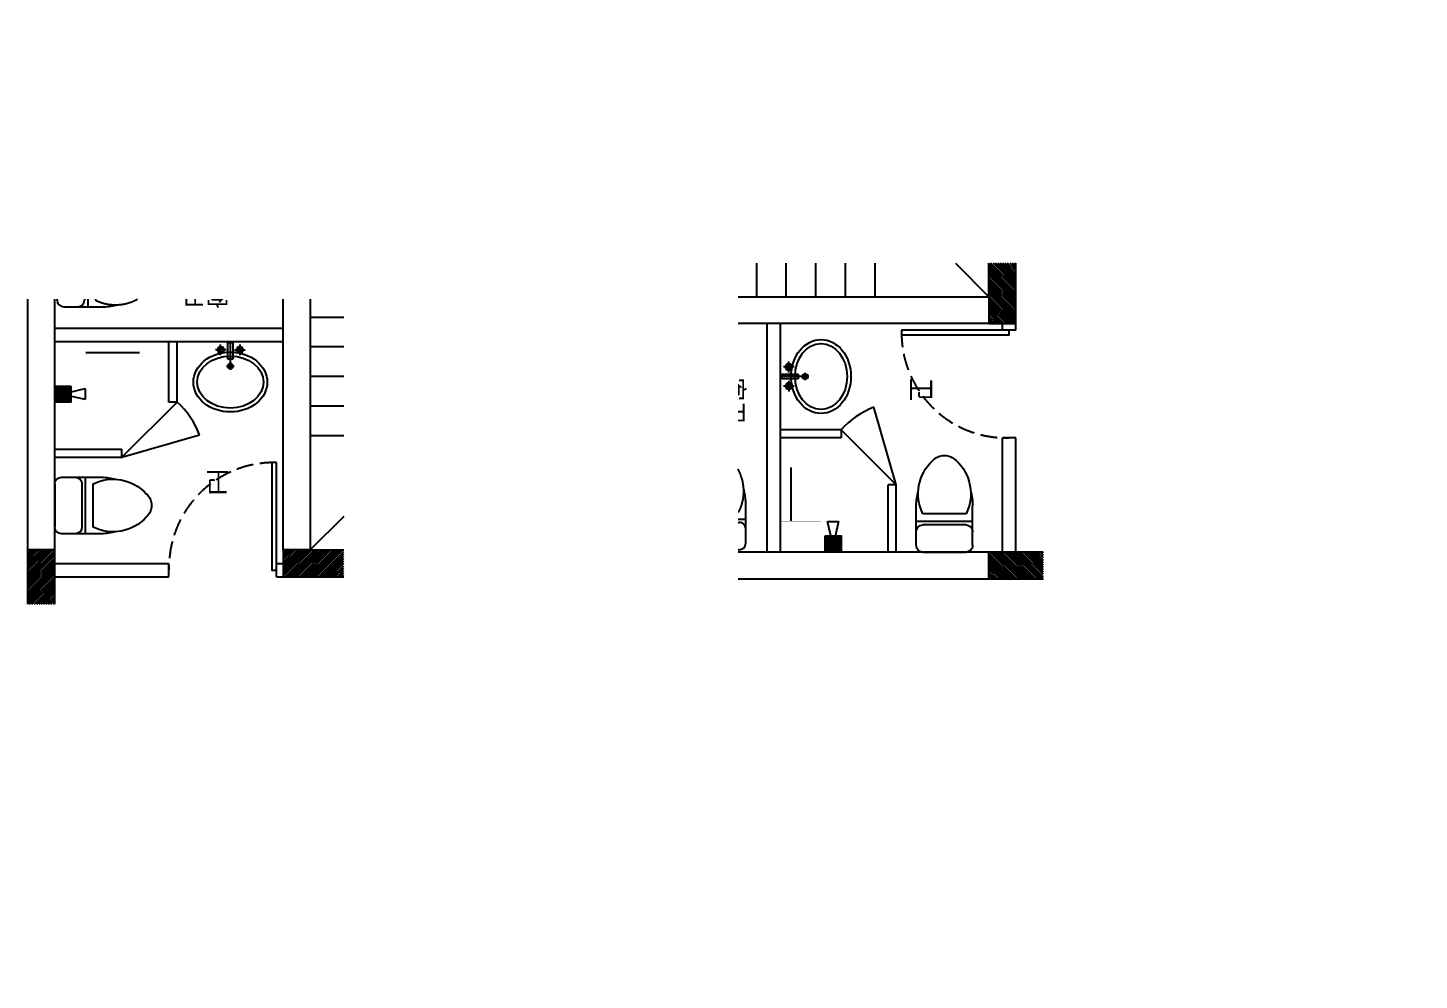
# Model space of a CAD drawing. Extents: x 468514 to 728049, y -74127 to 69080.
# Drawn here: x 607598 to 617947, y 12874 to 19958 of the extents above; entities that cross this region are included whole.
import ezdxf
from ezdxf.xclip import XClip

# ---------------------------------------------------------------- set-up
doc = ezdxf.new("R2010")
doc.units = 0
doc.header["$LTSCALE"] = 500
doc.header["$MEASUREMENT"] = 0
doc.header["$XCLIPFRAME"] = 0
doc.linetypes.add('2016_013_AOR_L23$0$PLAN B3.1$0${ Tapered Dash }', pattern=[10, 4, -1, 1.5, -1, 1.5, -1])
doc.linetypes.add('DASH', pattern=[0.35, 0.25, -0.1])
for name, color, linetype in [('Door 门', 107, 'Continuous'), ('E 立面标注尺寸', 9, 'Continuous'), ('P-Furniture 家具', 153, 'Continuous'), ('P-N wall 新建隔墙', 241, 'Continuous'), ('P-O wall 原始墙体', 245, 'Continuous'), ('P-Stair 楼梯（原建筑设备）', 159, 'Continuous'), ('P-Text  平面文字', 9, 'Continuous'), ('P-Ware 洁具', 153, 'Continuous')]:
    doc.layers.add(name, color=color, linetype=linetype)
doc.styles.add('PDC DIM', font='PMingLiU-ExtB.ttf', dxfattribs={"width": 0.85})
pattern_1 = [(45, (-208763.564, 5386.939), (-8.8388348, 8.8388348), [])]

# ---------------------------------------------------------------- blocks, each defined once
blk = doc.blocks.new('A$C437E590E')
at = {"color": 8, "linetype": 'ByBlock'}
for p, q in [((243, 462), (164, 462)), ((202, 422), (202, 501)), ((275, 313), (275, 510)), ((306, 462), (386, 462)), ((347, 422), (347, 501)), ((247, 340), (303, 340)), ((275, 368), (275, 312))]:
    blk.add_line(p, q, dxfattribs=at)
at = {"linetype": 'ByBlock'}
for p, q in [((257, 393), (257, 514)), ((293, 514), (257, 514)), ((293, 514), (293, 393)), ((293, 393), (257, 393))]:
    blk.add_line(p, q, dxfattribs=at)
for centre, radius in [((204, 462), 25), ((204, 462), 17.9), ((346, 462), 25), ((346, 462), 17.9)]:
    blk.add_circle(centre, radius, dxfattribs=at)
at = {"color": 8, "linetype": 'ByBlock'}
for radius in [19.5, 11.9]:
    blk.add_circle((275, 340), radius, dxfattribs=at)
at = {"linetype": 'ByBlock'}
blk.add_ellipse((275, 222), major_axis=(-275, 0), ratio=0.809091, dxfattribs=at)
at = {"color": 8, "linetype": 'ByBlock'}
blk.add_ellipse((275, 222), major_axis=(-246, 0), ratio=0.786583, dxfattribs=at)
blk = doc.blocks.new('asdfsdafa3')
for p, q in [((201554, -49577), (201554, -49256)), ((201603, -49207), (201707, -49207)), ((201707, -49207), (201901, -49207)), ((201757, -49256), (201757, -49577)), ((201782, -49207), (201782, -49627)), ((201839, -49256), (201839, -49577)), ((201603, -49627), (201707, -49627)), ((201707, -49627), (201901, -49627))]:
    blk.add_line(p, q)
for centre, radius, start, end in [((201603, -49256), 49.5, 90, 180), ((201707, -49256), 49.5, 0, 90), ((201988, -49558), 337, 42.8306, 116.2777), ((201885, -49706), 500, 75.8795, 88.2029), ((202157, -49416), 116, 359.4502, 47.9126), ((202157, -49418), 116, 312.0874, 0.5498), ((201988, -49275), 337, 243.7223, 317.1694), ((201603, -49577), 49.5, 180, 270), ((201707, -49577), 49.5, 270, 0), ((201885, -49127), 500, 271.7971, 284.1205)]:
    blk.add_arc(centre, radius, start, end)
blk = doc.blocks.new('A$C17F62748')
at = {"linetype": 'ByBlock'}
for p, q in [((60, 50), (19, 227)), ((19, 227), (101, 227)), ((101, 227), (60, 50)), ((120, 0), (0, 120)), ((0, 0), (120, 120)), ((18, 102), (102, 102)), ((18, 90), (102, 90)), ((18, 78), (102, 78)), ((18, 66), (102, 66)), ((18, 54), (102, 54)), ((18, 42), (102, 42)), ((18, 30), (102, 30)), ((99, 28), (21, 28)), ((21, 28), (21, 0)), ((51, 59), (51, 28)), ((69, 59), (69, 28)), ((99, 0), (99, 28))]:
    blk.add_line(p, q, dxfattribs=at)
for points in [[(0, 120), (120, 120), (120, 0), (0, 0)], [(12, 108), (108, 108), (108, 12), (12, 12)], [(18, 102), (102, 102), (102, 18), (18, 18)]]:
    blk.add_lwpolyline(points, close=True, dxfattribs=at)
blk = doc.blocks.new('fffg')
blk.add_lwpolyline([(143, 670), (109, 670), (109, -130), (143, -130)], close=True)
at = {"color": 8, "linetype": 'DASH'}
blk.add_arc((123, -110), 780, 88.5421, 181.4579, dxfattribs=at)
blk = doc.blocks.new('A$C0AB02AF0')
at = {"layer": 'P-O wall 原始墙体'}
h = blk.add_hatch(dxfattribs=at)
h.set_pattern_fill('ANSI31', color=256, scale=100, style=0)
h.set_pattern_definition(pattern_1)
h.paths.add_polyline_path([(10152.1, 12096.3), (9952.1, 12096.3), (9952.1, 11896.3), (9952.1, 9096.3), (9952.1, 8896.3), (10152.1, 8896.3)])
h = blk.add_hatch(dxfattribs=at)
h.set_pattern_fill('ANSI31', color=256, scale=100, style=0)
h.set_pattern_definition(pattern_1)
h.paths.add_polyline_path([(8252.1, 9096.3), (8152.1, 9096.3), (6252.1, 9096.3), (6152.1, 9096.3), (6052.1, 9096.3), (6052.1, 8896.3), (8052.1, 8896.3), (8252.1, 8896.3)])
at = {"layer": 'P-Furniture 家具', "linetype": 'ByBlock'}
for p, q in [((9452.1, 8206.3), (8874.8, 8040.9)), ((9042.1, 7796.3), (9452.1, 8206.3)), ((9952.1, 8206.3), (9452.1, 8206.3)), ((9452.1, 8206.3), (9452.1, 8146.3)), ((9952.1, 8146.3), (9452.1, 8146.3)), ((9042.1, 7796.3), (9042.1, 7346.3)), ((9042.1, 7796.3), (9102.1, 7796.3)), ((9102.1, 7796.3), (9102.1, 7346.3))]:
    blk.add_line(p, q, dxfattribs=at)
at = {"layer": 'P-Furniture 家具', "color": 8, "linetype": '2016_013_AOR_L23$0$PLAN B3.1$0${ Tapered Dash }'}
blk.add_line((9721.8, 7426.3), (9321.8, 7426.3), dxfattribs=at)
at = {"layer": 'P-Furniture 家具', "color": 8, "linetype": '2016_013_AOR_L23$0$PLAN B3.1$0${ Tapered Dash }', "const_width": 0.03}
blk.add_lwpolyline([(9321.8, 7346.3), (9721.8, 7346.3), (9721.8, 7646.3, 0.4142136), (9671.8, 7696.3), (9371.8, 7696.3, 0.4142136), (9321.8, 7646.3)], format="xyb", close=True, dxfattribs=at)
at = {"layer": 'P-Furniture 家具', "linetype": 'ByBlock'}
blk.add_arc((9452.1, 8256.3), 616.2, 200.45704, 228.28924, dxfattribs=at)
at = {"layer": 'P-N wall 新建隔墙'}
for p, q in [((8302.1, 9096.3), (8252.1, 9096.3)), ((8302.1, 9096.3), (8302.1, 8996.3)), ((9102.1, 9096.3), (9102.1, 8996.3)), ((9952.1, 9096.3), (9102.1, 9096.3)), ((8302.1, 8996.3), (8252.1, 8996.3)), ((9952.1, 8996.3), (9102.1, 8996.3)), ((9952.1, 7346.3), (8252.1, 7346.3)), ((9952.1, 7246.3), (8252.1, 7246.3))]:
    blk.add_line(p, q, dxfattribs=at)
at = {"layer": 'P-O wall 原始墙体'}
for p, q in [((10152.1, 12096.3), (10152.1, 8896.3)), ((9952.1, 11896.3), (9952.1, 9096.3)), ((8252.1, 9096.3), (6252.1, 9096.3)), ((8252.1, 8896.3), (8252.1, 9096.3)), ((9952.1, 9096.3), (9952.1, 8896.3)), ((8052.1, 8896.3), (6052.1, 8896.3)), ((8052.1, 6896.3), (8052.1, 8896.3)), ((8052.1, 8896.3), (8252.1, 8896.3)), ((8252.1, 8896.3), (8252.1, 6896.3)), ((9952.1, 8896.3), (9952.1, 6496.3)), ((9952.1, 8896.3), (10152.1, 8896.3)), ((10152.1, 8896.3), (9952.1, 8896.3)), ((10152.1, 8896.3), (10152.1, 6396.3))]:
    blk.add_line(p, q, dxfattribs=at)
at = {"layer": 'P-Stair 楼梯（原建筑设备）'}
for p, q in [((7252.1, 8096.3), (8052.1, 8896.3)), ((7252.1, 8046.3), (8052.1, 8046.3)), ((7252.1, 7826.3), (8052.1, 7826.3)), ((7252.1, 7606.3), (8052.1, 7606.3)), ((7252.1, 7386.3), (8052.1, 7386.3)), ((7252.1, 7166.3), (8052.1, 7166.3))]:
    blk.add_line(p, q, dxfattribs=at)
at = {"layer": 'Door 门', "rotation": 180}
blk.add_blockref('fffg', (8445.2, 8916.2), dxfattribs=at)
at = {"layer": 'P-Furniture 家具', "linetype": 'ByBlock', "xscale": -1}
blk.add_blockref('asdfsdafa3', (211505.8, 57981.9), dxfattribs=at)
at = {"layer": 'P-Furniture 家具', "linetype": 'ByBlock', "rotation": 180.0000000032198}
blk.add_blockref('asdfsdafa3', (211488.1, -42539.3), dxfattribs=at)
at = {"layer": 'P-Ware 洁具', "color": 1, "linetype": 'ByBlock', "rotation": 179.9999999999999}
blk.add_blockref('A$C437E590E', (8920.8, 7869.4), dxfattribs=at)
at = {"layer": 'P-Ware 洁具', "linetype": 'ByBlock', "rotation": 90.00000000000001}
blk.add_blockref('A$C17F62748', (9952.1, 7677.2), dxfattribs=at)
at = {"layer": 'P-Text  平面文字', "char_height": 150, "attachment_point": 1, "style": 'PDC DIM'}
for s, insert in [('卫', (8654.2, 8466.9)), ('客卫', (8654.2, 7071.7))]:
    blk.add_mtext_dynamic_manual_height_columns(s, width=893.426, gutter_width=1750, heights=[0], dxfattribs=dict(at, insert=insert))

msp = doc.modelspace()

# ---------------------------------------------------------------- block references
at = {"layer": 'E 立面标注尺寸'}
ref = msp.add_blockref('A$C0AB02AF0', (605850.3, 26010.2), dxfattribs=dict(at, rotation=270))
XClip(ref).set_block_clipping_path([(7802.1240428119, 7030.0128121391), (10471.6240428119, 9299.5128121391)])
ref = msp.add_blockref('A$C0AB02AF0', (617749.8, 24970.4), dxfattribs=dict(at, rotation=180))
XClip(ref).set_block_clipping_path([(7802.1240428119, 7030.0128121391), (10471.6240428119, 9299.5128121391)])

doc.saveas('drawing.dxf')
